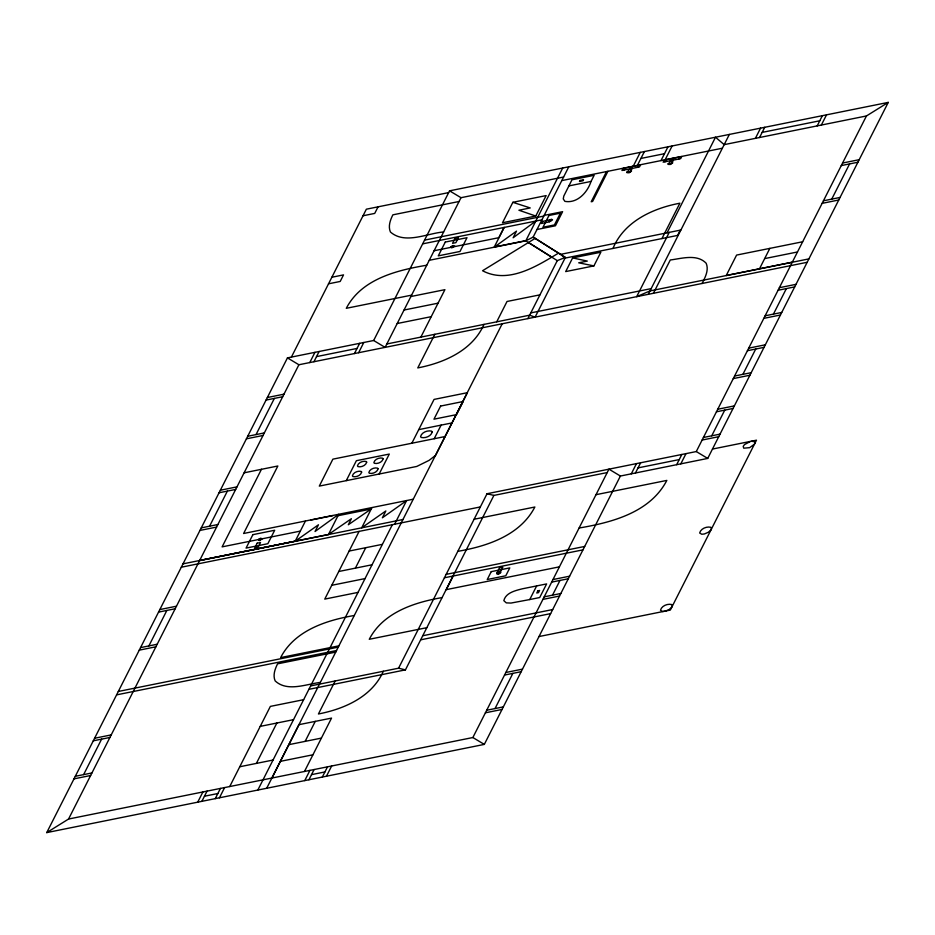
<?xml version="1.0" encoding="UTF-8"?>
<svg xmlns="http://www.w3.org/2000/svg" width="935" height="935" viewBox="0 0 935 935"><rect width="100%" height="100%" fill="white"/><g stroke="black" fill="none" stroke-linecap="round" stroke-linejoin="round"><path stroke-width="1.4" d="M672.288 606.336L671.704 604.548C667.59 603.414 661.477 605.892 660.507 610.239L662.588 611.49L665.217 611.21L669.203 609.491L671.949 607.014M711.465 529.093L710.88 527.305C706.755 526.171 700.642 528.649 699.672 532.997L701.753 534.247L704.382 533.967L708.368 532.237L711.114 529.783M754.907 443.4L754.323 441.612L751.378 441.285M373.661 340.504L449.56 190.833L888.25 102.394L707.725 458.419L620.396 476.032L484.318 744.4L46.75 832.606L287.454 357.883L373.661 340.504L385.103 347.376L461.002 197.694L563.606 177.019M291.393 357.088L366.356 209.195L448.648 192.61M83.612 774.624L101.611 739.141M148.875 645.933L166.862 610.438M209.58 526.206L227.38 491.097M256.026 434.588L274.376 398.403M378.056 206.845L374.725 213.414L363.025 215.763M46.75 832.606L68.559 819.037L298.896 364.755L807.174 262.291M309.777 362.558L314.955 352.343M313.938 361.716L319.115 351.502M261.484 469.241L222.121 546.87L300.322 531.103M354.447 353.559L359.636 343.332M358.608 352.717L363.785 342.502M199.646 560.591L295.203 541.201L305.429 521.04M346.289 480.613L356.387 460.698L389.287 454.071L379.189 473.987M420.855 337.114L444.908 289.675L410.897 296.524M199.739 560.451L328.442 534.528L338.68 514.332L315.048 531.501L318.461 524.78L295.203 541.201M434.833 334.298L417.781 367.911C444.137 362.827 472.549 350.403 483.991 324.387M197.717 802.172L202.895 791.957M201.878 801.33L207.056 791.115M504.023 227.474L498.834 237.689L434.097 250.744M504.199 227.439L494.159 247.214L516.517 231.12L513.14 237.77L535.778 221.092M215.272 798.63L220.45 788.415M219.433 797.8L224.61 787.574M229.73 786.545L270.367 706.392L303.618 699.696M359.087 531.419L324.761 599.101L358.023 592.393M371.92 507.658L361.693 527.819L385.839 510.954L382.368 517.803L406.48 500.692M411.844 443.237L434.062 399.409L467.406 392.688L435.558 455.38L429.06 460.382L416.741 466.448L319.314 486.095L332.872 459.155L445.177 436.516M355.393 568.141L365.749 547.7M256.389 763.404L276.865 723.024M535.767 216.032L546.133 195.59L512.871 202.299L502.516 222.74L535.767 216.032L518.902 210.223L530.215 207.944L512.859 202.322M562.695 168.019L525.774 240.844L429.294 260.292M568.784 166.792L533.137 237.116L525.774 240.844L557.295 260.631L565.418 257.37L533.137 237.116L560.451 254.39L680.89 230.022M434.202 438.725L441.11 425.121M257.826 790.052L392.384 524.664M496.719 321.815L507.027 301.479L539.869 294.864M394.605 524.219L406.608 500.552M266.685 788.263L502.212 323.767M271.933 778.037L299.001 724.66L331.539 718.103L304.471 771.48M335.174 680.972L318.438 713.978C344.279 708.987 372.142 696.785 383.327 671.26M305.126 741.385L315.27 721.376M591.037 181.437L594.146 175.312L571.975 179.789L563.793 196.069L563.267 198.933L564.904 201.364C577.374 203.631 587.496 192.376 591.037 181.437L568.866 185.913M527.901 318.59L557.295 260.631M606.523 171.573L591.224 201.75L592.603 201.469L607.914 171.292M565.418 257.37L535.112 317.14L529.631 315.188L386.833 343.975M304.763 780.596L309.941 770.37M572.629 257.908L565.698 271.582L593.912 265.891L600.843 252.228L572.629 257.908L587.309 261.087L578.707 262.817L593.912 265.891M308.924 779.755L314.102 769.54M631.055 166.781L626.894 172.683C631.452 173.863 631.452 169.48 632.551 166.477M322.318 777.055L327.495 766.84M633.252 166.185L640.253 152.382M326.467 776.214L331.656 765.999M637.413 165.343L644.414 151.552M637.705 167.307L638.757 165.226M310.619 685.916L398.567 668.198L487.03 493.738L696.283 451.558L707.725 458.419M612.986 248.453C624.019 221.525 652.875 208.283 679.874 203.211L661.933 238.577M660.987 160.598L667.987 146.795M308.901 689.329L405.439 669.869L493.902 495.41L607.224 472.561M453.148 576.089L446.275 589.646L559.41 566.844M665.147 159.756L672.136 145.965M664.984 161.802L666.094 159.721M672.253 158.471L668.081 164.385C672.651 165.553 672.651 161.171 673.749 158.179M678.904 158.997L679.955 156.928M667.041 232.815L715.509 137.223L724.181 144.644L866.441 115.963L888.25 102.394M669.25 232.371L636.653 296.675L650.012 290.914L808.904 258.89M680.248 230.15L677.571 235.421L565.044 258.107L560.509 254.285M648.282 294.326L729.358 134.43M653.39 293.298L670.278 259.988C681.825 258.516 696.984 253.689 706.159 263.238C709.092 270.145 705.2 277.391 702.045 283.492M755.398 138.357L760.576 128.13M759.559 137.515L764.736 127.289M529.736 599.545L539.705 597.535L546.613 583.919L522.373 588.805C515.466 590.558 505.671 592.743 503.836 600.679L506.291 602.876L511.001 603.063L529.736 599.557L536.643 585.929M68.559 819.037L472.865 737.528L608.942 469.16L620.396 476.032M495.012 708.578L512.871 673.375M552.515 595.163L559.995 580.425M631.3 473.835L636.478 463.608M635.461 472.993L640.639 462.767M817.19 125.898L822.379 115.671M821.351 125.056L826.528 114.841M759.477 268.824L769.844 248.383M676.648 464.683L681.837 454.468M680.809 463.853L685.998 453.627M696.283 451.558L866.441 115.963M711.722 435.815L724.754 410.126M742.893 374.362L755.725 349.024M773.432 314.125L786.382 288.576M831.741 199.12L849.588 163.917M754.568 444.09L749.625 447.666L743.769 448.181L743.196 446.381L744.494 444.592L750.267 441.507M328.442 534.528L351.385 518.715L348.323 524.757L371.288 508.909M535.159 238.39L482.553 270.741C508.231 284.334 536.655 266.288 558.581 253.069M498.998 572.395C495.153 574.16 501.546 573.669 499.383 572.325M762.154 132.396L819.785 120.779M640.907 158.447L664.493 153.691M561.795 180.595L722.369 148.221M459.073 201.493L392.864 214.84C390.269 220.064 387.943 226.305 390.421 231.997C404.949 244.748 427.038 233.329 443.622 231.962M630.003 168.861L621.962 170.474L623.014 168.405L640.533 164.864L639.482 166.944L631.499 168.557M671.19 160.551L663.16 162.176L664.212 160.095L681.732 156.566L680.68 158.646L672.697 160.247M629.676 169.504L631.172 169.2M670.862 161.206L672.37 160.902M544.182 215.389L562.601 211.684L555.448 225.779L537.029 229.496M424.56 240.12L543.796 216.078M422.667 243.86L541.903 219.83M842.575 163.041L859.207 159.686M841.278 165.589L857.909 162.234M331.82 277.251L343.519 274.89L340.188 281.458L328.489 283.819M495.69 246.723L524.453 240.926M426.757 265.224C396.767 270.285 361.506 278.957 346.301 308.305L411.587 295.144M823.431 200.803L840.051 197.449M822.134 203.351L838.753 199.996M404.06 310.023L438.071 303.174M397.211 323.522L431.222 316.673M802.651 241.768L736.593 255.08L726.226 275.521L792.284 262.209M764.666 258.598L797.473 251.982M530.788 312.898L651.181 288.623M316.521 356.609L357.041 348.439M779.369 287.7L795.989 284.345M778.072 290.259L794.692 286.905M267.352 397.527L283.983 394.173M266.054 400.075L282.686 396.732M765.122 315.796L781.742 312.442M763.825 318.356L780.456 315.001M247.717 436.271L264.336 432.917M246.419 438.819L263.039 435.465M748.713 348.147L765.344 344.805M747.416 350.707L764.047 347.352M418.74 429.632L452.072 422.912M244.187 472.794L277.835 466.004L243.614 533.499L413.258 499.208M734.571 376.034L751.202 372.679M733.274 378.593L749.905 375.239M220.356 490.22L236.987 486.866M219.059 492.768L235.69 489.426M717.729 409.25L734.361 405.895M716.444 411.797L733.063 408.455M201.259 527.878L217.89 524.523M199.961 530.425L216.593 527.083M703.412 437.486L720.043 434.132M702.115 440.046L718.746 436.692M310.899 520.059L332.965 515.606M337.979 515.711L371.242 509.014M712.482 449.057L756.473 440.186L670.337 610.064L539.004 636.548M638.044 467.886L679.242 459.576M183.026 563.852L402.962 519.509M181.308 567.218L480.333 506.945M474.08 519.264L534.855 507.015C520.222 535.346 487.264 546.25 457.823 551.334M596.004 494.685L666.83 480.415C650.234 512.45 611.969 522.478 579.116 528.006M349.129 551.054L382.38 544.345M338.762 571.495L372.013 564.787M159.85 609.562L176.47 606.207M158.553 612.109L175.172 608.755M331.761 585.298L365.024 578.59M446.135 574.382L584.691 546.449M444.406 577.783L582.961 549.862M140.554 647.604L157.185 644.25M139.257 650.152L155.888 646.798M442.091 597.594C414.31 602.362 383.093 612.519 369.278 639.283L426.839 627.677M354.307 615.487C326.21 620.302 294.618 630.517 280.64 657.585L338.902 645.84M552.971 579.548L569.602 576.194M551.673 582.108L568.305 578.753M544.205 596.846L560.836 593.491M542.908 599.393L559.539 596.039M118.313 691.468L338.26 647.125M116.594 694.869L336.53 650.526M335.723 652.116L277.578 663.838C274.995 669.039 272.669 675.234 275.147 680.89C287.209 692.204 306.061 684.151 320.366 682.398M422.749 635.742L552.69 609.55M420.68 639.821L550.621 613.629M94.587 738.253L111.218 734.91M93.29 740.812L109.921 737.458M505.847 672.487L522.478 669.144M504.549 675.047L521.181 671.692M260.234 726.378L293.496 719.669M75.303 776.295L91.922 772.953M74.005 778.855L90.637 775.501M288.857 744.657L321.395 738.101M486.703 710.249L503.334 706.895M485.405 712.797L502.037 709.455M239.757 766.758L273.02 760.05M280.395 761.347L312.933 754.79M204.461 796.223L217.867 793.523M311.507 774.647L324.901 771.948M487.03 493.738L493.902 495.41M398.567 668.198L405.439 669.869M449.56 190.833L461.002 197.694M287.454 357.883L298.896 364.755M472.865 737.528L484.318 744.4M528.439 242.516L551.849 257.207M432.204 431.935C431.245 436.189 425.226 438.492 421.206 437.451L420.551 436.633C421.51 432.379 427.529 430.077 431.538 431.117L432.204 431.935M366.684 462.159C365.924 465.56 361.155 467.488 357.953 466.612L357.439 465.934C358.199 462.533 362.955 460.604 366.169 461.493L366.684 462.159M383.093 458.851C382.345 462.241 377.576 464.181 374.362 463.292L373.848 462.626C374.608 459.225 379.376 457.297 382.59 458.185L383.093 458.851M361.646 472.105C360.887 475.494 356.118 477.434 352.904 476.546L352.39 475.868C353.149 472.479 357.918 470.55 361.132 471.427L361.646 472.105M378.056 468.797C377.308 472.187 372.539 474.115 369.325 473.239L368.811 472.561C369.57 469.171 374.327 467.243 377.541 468.119L378.056 468.797M252.882 534.656L246.069 548.097L267.866 543.702L274.68 530.262L252.882 534.656M258.457 539.53L259.346 540.605L262.338 538.747L260.549 538.221L258.457 539.53M257.172 543.165L254.752 547.945L258.083 547.267L260.503 542.499L257.172 543.165M259.24 539.448C260.479 541.552 262.653 536.772 259.24 539.448M445.282 242.06L438.293 255.851L460.008 251.468L466.997 237.689L445.282 242.06M455.006 238.542L452.587 243.31L455.906 242.644L458.325 237.864L455.006 238.542M450.88 246.805L451.769 247.892L454.761 246.022L452.972 245.508L450.88 246.805M451.663 246.735C452.902 248.839 455.076 244.058 451.663 246.735M440.63 406.059L433.969 419.184L456.514 414.637L463.176 401.512L440.63 406.059M542.499 221.431L541.458 223.477L549.219 221.911L550.259 219.865L542.499 221.431M548.962 215.482L543.001 227.24L554.42 224.938L560.381 213.18L548.962 215.482M548.658 220.637L549.546 221.712L552.538 219.854L551.44 219.187L548.658 220.637M549.441 220.555C550.668 222.659 552.854 217.878 549.441 220.555M580.004 180.455L579.478 181.483L583.008 180.771L583.522 179.742L580.004 180.455M624.849 168.031L623.797 170.112L624.907 168.019M625.305 168.709L624.37 169.071L625.305 168.709M637.495 166.243L638.231 166.278L637.623 166.255M666.491 160.399L665.556 160.773L666.491 160.399M678.693 157.945L679.418 157.98L678.81 157.957M491.249 571.636L487.252 579.513L505.788 575.773L509.785 567.896L491.249 571.636M499.454 567.931L497.034 572.699L500.365 572.033L502.785 567.264L499.454 567.931M497.023 573.225L497.046 574.16L498.589 574.16L500.903 572.442L499.115 571.916L497.023 573.225M537.882 590.815L536.784 592.989L538.466 592.65L539.565 590.476L537.882 590.815M627.058 172.04L628.834 172.332L631.487 171.222L626.999 172.122M668.245 163.73L670.033 164.034L672.686 162.912L668.198 163.824"/></g></svg>
